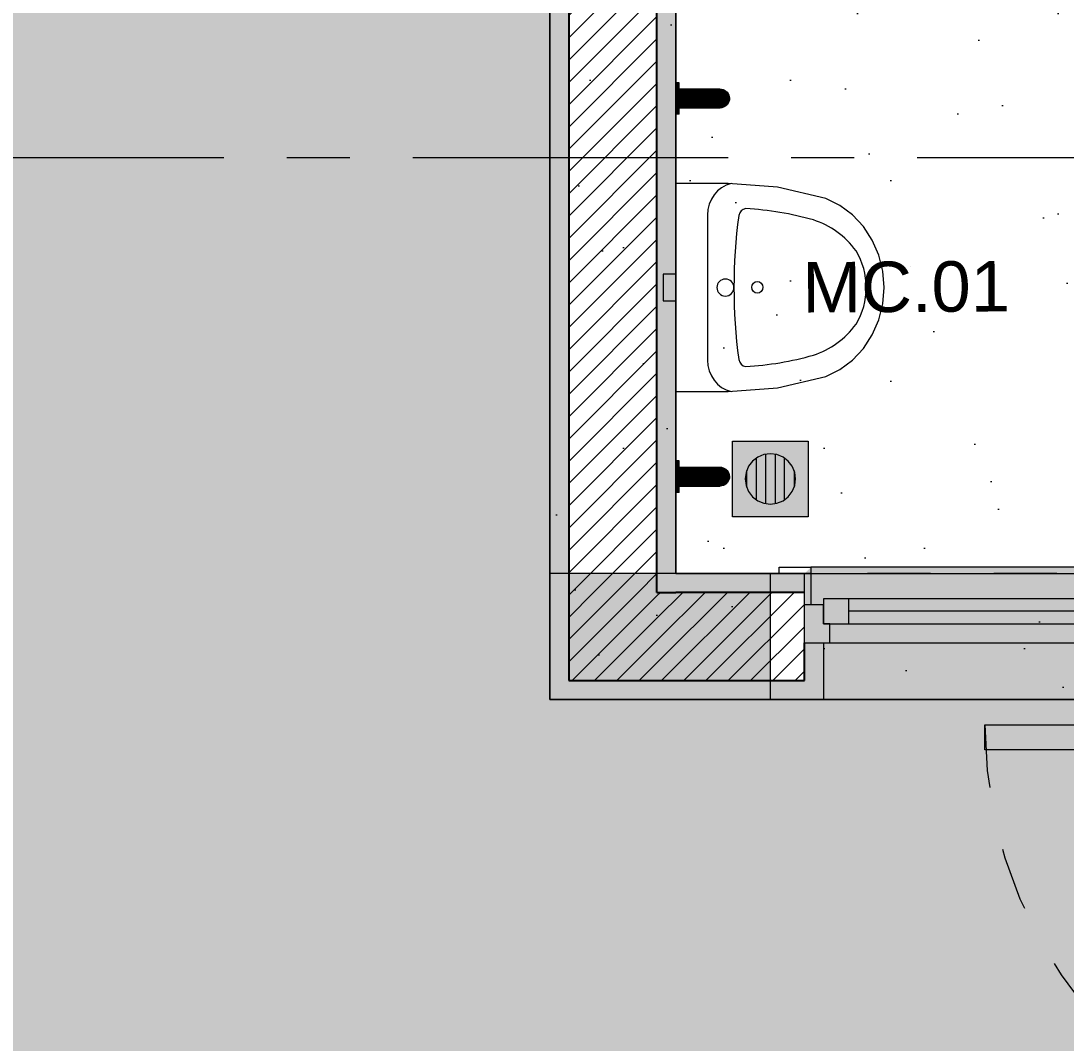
# Model space of a CAD drawing. Header units: metres. Extents: x -77 to 21.6, y -70.6 to -27.7.
# Drawn here: x -67.353 to -65.695, y -37.249 to -35.627 of the extents above; entities that cross this region are included whole.
import ezdxf

# ---------------------------------------------------------------- set-up
doc = ezdxf.new("R2010")
doc.units = ezdxf.units.M
doc.header["$MEASUREMENT"] = 0
doc.linetypes.add('Dashed', pattern=[0.07, 0.045, -0.025])
doc.linetypes.add('Dot & Dashed', pattern=[0.6, 0.5, -0.05, 0, -0.05])
for name, color, linetype, lineweight in [('0_Caneta_No__99', 7, 'Continuous', 20), ('Concreto moldado in loco_Pilares.IFC Model_Caneta_No__241', 7, 'Continuous', 13), ('Concreto moldado in loco_Pilares.IFC Model_Caneta_No__4', 7, 'Continuous', 20), ('Janelas Archicad_Caneta_No__10', 7, 'Continuous', 5), ('Janelas Archicad_Caneta_No__241', 7, 'Continuous', 13), ('LAJES.EST_Caneta_No__241', 7, 'Continuous', 13), ('LAJES.EST_Caneta_No__96', 252, 'Continuous', 0), ('LOUCAS-METAIS.ARQ_Caneta_No__96', 252, 'Continuous', 0), ('NOTAS BANCADAS_Caneta_No__99', 7, 'Continuous', 20), ('PAREDE CONSTRUIR_Caneta_No__241', 7, 'Continuous', 13), ('PAREDE CONSTRUIR_Caneta_No__3', 7, 'Continuous', 25), ('Portas Archicad_Caneta_No__11', 7, 'Continuous', 5), ('Portas Archicad_Caneta_No__241', 7, 'Continuous', 13), ('RALO_Caneta_No__96', 252, 'Continuous', 0)]:
    doc.layers.add(name, color=color, linetype=linetype, lineweight=lineweight)
for name, color, linetype in [('Concreto moldado in loco_Pilares.IFC Model', 7, 'Continuous'), ('Janelas Archicad', 7, 'Continuous'), ('NOTAS BANCADAS', 7, 'Continuous'), ('PAREDE CONSTRUIR', 7, 'Continuous'), ('Portas Archicad', 7, 'Continuous')]:
    doc.layers.add(name, color=color, linetype=linetype)
for name, color, linetype, lineweight, true_color in [('Janelas Archicad_Caneta_No__9', 7, 'Continuous', 5, 0x020202), ('LAJES.EST_Caneta_No__18', 7, 'Continuous', 0, 0xdfdfdf), ('LOUCAS-METAIS.ARQ_Caneta_No__13', 7, 'Continuous', 0, 0xaaaaaa), ('LOUCAS-METAIS.ARQ_Caneta_No__18', 7, 'Continuous', 0, 0xdfdfdf), ('Portas Archicad_Caneta_No__9', 7, 'Continuous', 5, 0x020202), ('Portas Archicad_Caneta_No__97', 7, 'Continuous', 5, 0x6b6b6b), ('RALO_Caneta_No__19', 7, 'Continuous', 0, 0xe9e9e9), ('ZONA_Caneta_No__56', 7, 'Continuous', 0, 0xffe495)]:
    doc.layers.add(name, color=color, linetype=linetype, lineweight=lineweight, true_color=true_color)
doc.styles.add('GENERATED_STYLE_1', font='arial.ttf')
pattern_1 = [(45, (0, 0), (-0.0176776695, 0.0176776695), [])]

# ---------------------------------------------------------------- blocks, each defined once
blk = doc.blocks.new('Double Door 26_3')
at = {"layer": 'Portas Archicad', "linetype": 'Continuous', "lineweight": 0, "true_color": 0xffffff}
for points in [[(-0.71, 0.71), (-0.71, 0.56), (-0.67, 0.56), (-0.67, 0.71)], [(0.71, 0.71), (0.67, 0.71), (0.67, 0.56), (0.71, 0.56)], [(-0.67, 0), (-0.67, 0.15), (-0.71, 0.15), (-0.71, 0)], [(0.67, 0), (0.71, 0), (0.71, 0.15), (0.67, 0.15)], [(-0.712, 0.019), (-0.762, 0.019), (-0.762, 0), (-0.712, 0)], [(0.712, 0), (0.762, 0), (0.762, 0.019), (0.712, 0.019)], [(-0.7, -0.2), (-0.7, -0.04), (-0.71, -0.04), (-0.71, 0), (-0.75, 0), (-0.75, -0.2)], [(0.75, -0.2), (0.75, 0), (0.71, 0), (0.71, -0.04), (0.7, -0.04), (0.7, -0.2)], [(-0.712, -0.2), (-0.762, -0.2), (-0.762, -0.219), (-0.712, -0.219)], [(0.712, -0.219), (0.762, -0.219), (0.762, -0.2), (0.712, -0.2)]]:
    blk.add_hatch(color=7, dxfattribs=at).paths.add_polyline_path(points)
at = {"layer": 'Portas Archicad_Caneta_No__11', "color": 7, "linetype": 'Continuous', "lineweight": 5}
for p, q in [((-0.71, 0.71), (-0.71, 0.56)), ((-0.67, 0.71), (-0.71, 0.71)), ((-0.67, 0.56), (-0.67, 0.71)), ((0.67, 0.56), (0.67, 0.71)), ((0.67, 0.71), (0.71, 0.71)), ((0.71, 0.71), (0.71, 0.56)), ((-0.71, 0.56), (-0.67, 0.56)), ((-0.69, 0.56), (-0.69, 0.15)), ((0.71, 0.56), (0.67, 0.56)), ((0.69, 0.56), (0.69, 0.15)), ((-0.67, 0.15), (-0.71, 0.15)), ((-0.71, 0.15), (-0.71, 0)), ((-0.67, 0), (-0.67, 0.15)), ((0.67, 0), (0.67, 0.15)), ((0.67, 0.15), (0.71, 0.15)), ((0.71, 0.15), (0.71, 0)), ((-0.71, 0), (-0.67, 0)), ((0.71, 0), (0.67, 0))]:
    blk.add_line(p, q, dxfattribs=at)
at = {"layer": 'Portas Archicad_Caneta_No__11', "color": 7, "linetype": 'Continuous', "lineweight": 5, "flags": 128}
for points in [[(-0.71, 0.56), (-0.71, 0.15), (-0.69, 0.15), (-0.69, 0.56)], [(-0.69, 0.56), (-0.69, 0.15), (-0.67, 0.15), (-0.67, 0.56)], [(0.69, 0.56), (0.69, 0.15), (0.67, 0.15), (0.67, 0.56)], [(0.71, 0.56), (0.71, 0.15), (0.69, 0.15), (0.69, 0.56)]]:
    blk.add_lwpolyline(points, close=True, dxfattribs=at)
at = {"layer": 'Portas Archicad_Caneta_No__241', "color": 7, "linetype": 'Continuous', "lineweight": 13}
for p, q in [((-0.762, 0), (-0.75, 0)), ((-0.762, 0), (-0.75, 0)), ((-0.75, -0.03), (-0.75, 0)), ((-0.75, -0.03), (-0.75, 0)), ((-0.75, -0.03), (-0.75, 0)), ((-0.75, -0.03), (-0.75, 0)), ((0.75, 0), (0.762, 0)), ((0.75, 0), (0.762, 0)), ((0.75, -0.03), (0.75, 0)), ((0.75, -0.03), (0.75, 0)), ((0.75, -0.03), (0.75, 0)), ((0.75, -0.03), (0.75, 0)), ((-0.75, -0.17), (-0.75, -0.03)), ((-0.75, -0.17), (-0.75, -0.03)), ((-0.75, -0.17), (-0.75, -0.03)), ((-0.75, -0.17), (-0.75, -0.03)), ((0.75, -0.17), (0.75, -0.03)), ((0.75, -0.17), (0.75, -0.03)), ((0.75, -0.17), (0.75, -0.03)), ((0.75, -0.17), (0.75, -0.03)), ((-0.75, -0.2), (-0.75, -0.17)), ((-0.75, -0.2), (-0.75, -0.17)), ((0.75, -0.2), (0.75, -0.17)), ((0.75, -0.2), (0.75, -0.17)), ((-0.762, -0.2), (-0.75, -0.2)), ((-0.762, -0.2), (-0.75, -0.2)), ((0.75, -0.2), (0.762, -0.2)), ((0.75, -0.2), (0.762, -0.2))]:
    blk.add_line(p, q, dxfattribs=at)
at = {"layer": 'Portas Archicad_Caneta_No__9', "color": 18, "linetype": 'Continuous', "lineweight": 5, "true_color": 0x020202}
for p, q in [((-0.712, 0.019), (-0.762, 0.019)), ((-0.762, 0.019), (-0.762, 0)), ((-0.712, 0), (-0.712, 0.019)), ((0.762, 0.019), (0.712, 0.019)), ((0.712, 0.019), (0.712, 0)), ((0.762, 0), (0.762, 0.019)), ((-0.762, 0), (-0.712, 0)), ((-0.71, 0), (-0.75, 0)), ((-0.75, 0), (-0.75, -0.2)), ((-0.71, -0.04), (-0.71, 0)), ((0.75, 0), (0.71, 0)), ((0.71, 0), (0.71, -0.04)), ((0.712, 0), (0.762, 0)), ((0.75, -0.2), (0.75, 0)), ((-0.7, -0.04), (-0.71, -0.04)), ((-0.7, -0.2), (-0.7, -0.04)), ((0.71, -0.04), (0.7, -0.04)), ((0.7, -0.04), (0.7, -0.2)), ((-0.712, -0.2), (-0.762, -0.2)), ((-0.762, -0.2), (-0.762, -0.219)), ((-0.75, -0.2), (-0.7, -0.2)), ((-0.712, -0.219), (-0.712, -0.2)), ((0.7, -0.2), (0.75, -0.2)), ((0.762, -0.2), (0.712, -0.2)), ((0.712, -0.2), (0.712, -0.219)), ((0.762, -0.219), (0.762, -0.2)), ((-0.762, -0.219), (-0.712, -0.219)), ((0.712, -0.219), (0.762, -0.219))]:
    blk.add_line(p, q, dxfattribs=at)
at = {"layer": 'Portas Archicad_Caneta_No__97', "color": 251, "linetype": 'Dashed', "lineweight": 5, "true_color": 0x6b6b6b}
for centre, start, end in [((-0.71, 0), 0, 90), ((0.71, 0), 90, 180)]:
    blk.add_arc(centre, 0.71, start, end, dxfattribs=at)
blk = doc.blocks.new('Horizontal Multi-Sash Window 26_4')
at = {"layer": 'Janelas Archicad', "linetype": 'Continuous', "lineweight": 0, "true_color": 0xffffff}
for points in [[(-0.4, 0), (0.4, 0), (0.4, 0.05), (0.39, 0.06), (-0.39, 0.06), (-0.4, 0.05)], [(-0.4, 0), (-0.4, -0.06), (-0.36, -0.06), (-0.36, -0.03), (-0.37, -0.03), (-0.37, 0)], [(-0.37, 0.01), (-0.37, -0.03), (-0.33, -0.03), (-0.33, 0.01)], [(0.33, 0.01), (-0.33, 0.01), (-0.33, -0.03), (-0.36, -0.03), (-0.36, -0.06), (0.36, -0.06), (0.36, -0.03), (0.33, -0.03)], [(0.33, -0.03), (0.33, 0.01), (-0.33, 0.01), (-0.33, -0.03)], [(0.37, -0.03), (0.37, 0.01), (0.33, 0.01), (0.33, -0.03)], [(0.4, -0.06), (0.4, 0), (0.37, 0), (0.37, -0.03), (0.36, -0.03), (0.36, -0.06)]]:
    blk.add_hatch(color=7, dxfattribs=at).paths.add_polyline_path(points)
at = {"layer": 'Janelas Archicad_Caneta_No__10', "color": 7, "linetype": 'Continuous', "lineweight": 5}
for p, q in [((-0.39, 0.06), (-0.44, 0.06)), ((-0.44, 0.06), (-0.44, 0.05)), ((-0.44, 0.05), (-0.39, 0.05)), ((-0.39, 0.05), (-0.4, 0.05)), ((-0.4, 0.05), (-0.4, 0)), ((-0.39, 0.05), (-0.39, 0.06)), ((-0.39, 0), (-0.39, 0.05)), ((0.44, 0.06), (0.39, 0.06)), ((0.39, 0.06), (0.39, 0.05)), ((0.4, 0.05), (0.39, 0.05)), ((0.39, 0.05), (0.39, 0)), ((0.39, 0.05), (0.44, 0.05)), ((0.4, 0), (0.4, 0.05)), ((0.44, 0.05), (0.44, 0.06)), ((-0.4, 0), (-0.39, 0)), ((0.39, 0), (0.4, 0))]:
    blk.add_line(p, q, dxfattribs=at)
at = {"layer": 'Janelas Archicad_Caneta_No__241', "color": 7, "linetype": 'Continuous', "lineweight": 13}
for p, q in [((-0.44, 0.05), (-0.4, 0.05)), ((-0.4, 0.02), (-0.4, 0.05)), ((0.4, 0.02), (0.4, 0.05)), ((0.4, 0.05), (0.44, 0.05)), ((-0.4, 0), (-0.4, 0.02)), ((0.4, 0), (0.4, 0.02)), ((-0.4, -0.06), (-0.4, 0)), ((0.4, -0.06), (0.4, 0)), ((-0.37, -0.06), (-0.37, -0.15)), ((0.37, -0.06), (0.37, -0.15)), ((-0.4, -0.15), (-0.37, -0.15)), ((0.4, -0.15), (0.37, -0.15))]:
    blk.add_line(p, q, dxfattribs=at)
at = {"layer": 'Janelas Archicad_Caneta_No__9', "color": 18, "linetype": 'Dashed', "lineweight": 5, "true_color": 0x020202}
blk.add_line((-0.4, 0.05), (0.4, 0.05), dxfattribs=at)
at = {"layer": 'Janelas Archicad_Caneta_No__9', "color": 18, "linetype": 'Continuous', "lineweight": 5, "true_color": 0x020202}
for p, q in [((-0.39, 0.06), (0.39, 0.06)), ((-0.4, 0), (-0.37, 0)), ((-0.37, 0.01), (-0.33, 0.01)), ((-0.37, -0.03), (-0.37, 0.01)), ((-0.37, 0), (-0.37, -0.03)), ((-0.33, 0.01), (0.33, 0.01)), ((-0.33, 0.01), (-0.33, -0.03)), ((-0.33, 0.01), (0.33, 0.01)), ((0.33, -0.03), (0.33, 0.01)), ((0.33, 0.01), (0.37, 0.01)), ((0.37, 0.01), (0.37, -0.03)), ((0.37, -0.03), (0.37, 0)), ((0.37, 0), (0.4, 0)), ((-0.33, -0.01), (0.33, -0.01)), ((-0.37, -0.03), (-0.36, -0.03)), ((-0.33, -0.03), (-0.37, -0.03)), ((-0.36, -0.03), (-0.36, -0.06)), ((0.33, -0.03), (-0.33, -0.03)), ((0.37, -0.03), (0.33, -0.03)), ((0.36, -0.06), (0.36, -0.03)), ((0.36, -0.03), (0.37, -0.03)), ((-0.36, -0.06), (-0.4, -0.06)), ((0.36, -0.06), (-0.36, -0.06)), ((0.4, -0.06), (0.36, -0.06)), ((-0.37, -0.15), (0.37, -0.15))]:
    blk.add_line(p, q, dxfattribs=at)
blk = doc.blocks.new('Label_16_6', base_point=(-66.003, -35.9849))
at = {"layer": 'NOTAS BANCADAS_Caneta_No__99', "color": 7, "lineweight": 20, "insert": (-65.8363, -36.0083), "char_height": 0.08, "attachment_point": 2, "rotation": 0.323, "style": 'GENERATED_STYLE_1'}
blk.add_mtext('\\A1;{\\pqc;\\pt0,99;\\fArial|b0|i0|c0|p0;\\W1.000000;MC.01\\fArial|b0|i0|c0|p0;\\W1.000000;\\A1{\\H.66x;\\S^  ;}\\fArial|b0|i0|c0|p0;\\W1.000000;\\fArial|b0|i0|c0|p0;\\W1.000000;\\A1{\\H.66x;\\S^  ;}\\fArial|b0|i0|c0|p0;\\W1.000000;\\fArial|b0|i0|c0|p0;\\W1.000000;\\fArial|b0|i0|c0|p0;\\W1.000000;\\fArial|b0|i0|c0|p0;\\W1.000000;\\fArial|b0|i0|c0|p0;\\W1.000000;\\fArial|b0|i0|c0|p0;\\W1.000000;\\fArial|b0|i0|c0|p0;\\W1.000000;\\A1{\\H.66x;\\S^  ;}\\fArial|b0|i0|c0|p0;\\W1.000000;\\fArial|b0|i0|c0|p0;\\W1.000000;\\A1{\\H.66x;\\S^  ;}\\fArial|b0|i0|c0|p0;\\W1.000000;\\fArial|b0|i0|c0|p0;\\W1.000000;\\fArial|b0|i0|c0|p0;\\W1.000000;\\fArial|b0|i0|c0|p0;\\W1.000000;\\fArial|b0|i0|c0|p0;\\W1.000000;\\fArial|b0|i0|c0|p0;\\W1.000000;\\fArial|b0|i0|c0|p0;\\W1.000000;\\A1{\\H.66x;\\S^  ;}\\fArial|b0|i0|c0|p0;\\W1.000000;\\fArial|b0|i0|c0|p0;\\W1.000000;\\A1{\\H.66x;\\S^  ;}\\fArial|b0|i0|c0|p0;\\W1.000000;\\fArial|b0|i0|c0|p0;\\W1.000000;\\fArial|b0|i0|c0|p0;\\W1.000000;\\fArial|b0|i0|c0|p0;\\W1.000000;\\fArial|b0|i0|c0|p0;\\W1.000000;\\fArial|b0|i0|c0|p0;\\W1.000000;\\fArial|b0|i0|c0|p0;\\W1.000000;\\A1{\\H.66x;\\S^  ;}\\fArial|b0|i0|c0|p0;\\W1.000000;\\fArial|b0|i0|c0|p0;\\W1.000000;\\A1{\\H.66x;\\S^  ;}\\fArial|b0|i0|c0|p0;\\W1.000000;\\fArial|b0|i0|c0|p0;\\W1.000000;\\fArial|b0|i0|c0|p0;\\W1.000000;\\fArial|b0|i0|c0|p0;\\W1.000000;\\fArial|b0|i0|c0|p0;\\W1.000000;\\fArial|b0|i0|c0|p0;\\W1.000000;\\fArial|b0|i0|c0|p0;\\W1.000000;\\A1{\\H.66x;\\S^  ;}\\fArial|b0|i0|c0|p0;\\W1.000000;\\fArial|b0|i0|c0|p0;\\W1.000000;\\A1{\\H.66x;\\S^  ;}\\fArial|b0|i0|c0|p0;\\W1.000000;\\fArial|b0|i0|c0|p0;\\W1.000000;\\fArial|b0|i0|c0|p0;\\W1.000000;\\fArial|b0|i0|c0|p0;\\W1.000000;\\fArial|b0|i0|c0|p0;\\W1.000000;\\fArial|b0|i0|c0|p0;\\W1.000000;\\fArial|b0|i0|c0|p0;\\W1.000000;\\A1{\\H.66x;\\S^  ;}\\fArial|b0|i0|c0|p0;\\W1.000000;}', dxfattribs=at)
blk = doc.blocks.new('Rectangular Floor Drain 26')
at = {"layer": 'RALO_Caneta_No__19', "linetype": 'Continuous', "lineweight": 0, "true_color": 0xe9e9e9}
h = blk.add_hatch(color=254, dxfattribs=at)
h.paths.add_polyline_path([(-0.06, 0.06), (-0.06, -0.06), (0.06, -0.06), (0.06, 0.06)])
h.paths.add_polyline_path([(0.04, 0), (0.0386, -0.0104), (0.0346, -0.02), (0.0283, -0.0283), (0.02, -0.0346), (0.0104, -0.0386), (0, -0.04), (-0.0104, -0.0386), (-0.02, -0.0346), (-0.0283, -0.0283), (-0.0346, -0.02), (-0.0386, -0.0104), (-0.04, 0), (-0.0386, 0.0104), (-0.0346, 0.02), (-0.0283, 0.0283), (-0.02, 0.0346), (-0.0104, 0.0386), (0, 0.04), (0.0104, 0.0386), (0.02, 0.0346), (0.0283, 0.0283), (0.0346, 0.02), (0.0386, 0.0104)], flags=0)
for points in [[(-0.0283, 0.0283), (-0.0327, 0.0225), (0.0327, 0.0225), (0.0283, 0.0283), (0.02, 0.0346), (0.0131, 0.0375), (-0.0131, 0.0375), (-0.02, 0.0346)], [(-0.0131, 0.0375), (0.0131, 0.0375), (0.0104, 0.0386), (0, 0.04), (-0.0104, 0.0386)], [(-0.0386, 0.0104), (-0.039, 0.0075), (0.039, 0.0075), (0.0386, 0.0104), (0.0346, 0.02), (0.0327, 0.0225), (-0.0327, 0.0225), (-0.0346, 0.02)], [(-0.039, 0.0075), (-0.04, 0), (-0.039, -0.0075), (0.039, -0.0075), (0.04, 0), (0.039, 0.0075)], [(-0.039, -0.0075), (-0.0386, -0.0104), (-0.0346, -0.02), (-0.0327, -0.0225), (0.0327, -0.0225), (0.0346, -0.02), (0.0386, -0.0104), (0.039, -0.0075)], [(-0.0327, -0.0225), (-0.0283, -0.0283), (-0.02, -0.0346), (-0.0131, -0.0375), (0.0131, -0.0375), (0.02, -0.0346), (0.0283, -0.0283), (0.0327, -0.0225)], [(0.0131, -0.0375), (-0.0131, -0.0375), (-0.0104, -0.0386), (0, -0.04), (0.0104, -0.0386)]]:
    blk.add_hatch(color=254, dxfattribs=at).paths.add_polyline_path(points)
at = {"layer": 'RALO_Caneta_No__96', "color": 252, "linetype": 'Continuous', "lineweight": 0}
for p, q in [((-0.06, 0.06), (-0.06, -0.06)), ((0.06, 0.06), (-0.06, 0.06)), ((0.06, -0.06), (0.06, 0.06)), ((-0.0283, 0.0283), (-0.02, 0.0346)), ((-0.02, 0.0346), (-0.0104, 0.0386)), ((0.0131, 0.0375), (-0.0131, 0.0375)), ((-0.0104, 0.0386), (0, 0.04)), ((0, 0.04), (0.0104, 0.0386)), ((0.0104, 0.0386), (0.02, 0.0346)), ((0.02, 0.0346), (0.0283, 0.0283)), ((-0.0386, 0.0104), (-0.0346, 0.02)), ((-0.0346, 0.02), (-0.0283, 0.0283)), ((-0.0327, 0.0225), (0.0327, 0.0225)), ((0.0283, 0.0283), (0.0346, 0.02)), ((0.0346, 0.02), (0.0386, 0.0104)), ((-0.04, 0), (-0.0386, 0.0104)), ((-0.0386, -0.0104), (-0.04, 0)), ((0.039, 0.0075), (-0.039, 0.0075)), ((0.0386, 0.0104), (0.04, 0)), ((0.04, 0), (0.0386, -0.0104)), ((-0.039, -0.0075), (0.039, -0.0075)), ((-0.0346, -0.02), (-0.0386, -0.0104)), ((0.0386, -0.0104), (0.0346, -0.02)), ((-0.0283, -0.0283), (-0.0346, -0.02)), ((0.0327, -0.0225), (-0.0327, -0.0225)), ((-0.02, -0.0346), (-0.0283, -0.0283)), ((0.0283, -0.0283), (0.02, -0.0346)), ((0.0346, -0.02), (0.0283, -0.0283)), ((-0.0104, -0.0386), (-0.02, -0.0346)), ((-0.0131, -0.0375), (0.0131, -0.0375)), ((0, -0.04), (-0.0104, -0.0386)), ((0.0104, -0.0386), (0, -0.04)), ((0.02, -0.0346), (0.0104, -0.0386)), ((-0.06, -0.06), (0.06, -0.06))]:
    blk.add_line(p, q, dxfattribs=at)
blk = doc.blocks.new('Urinal 26')
at = {"layer": 'LOUCAS-METAIS.ARQ_Caneta_No__13', "color": 253, "linetype": 'Continuous', "lineweight": 0, "true_color": 0xaaaaaa}
blk.add_line((0.115, -0.0502), (-0.115, -0.0502), dxfattribs=at)
at = {"layer": 'LOUCAS-METAIS.ARQ_Caneta_No__13', "color": 253, "linetype": 'Continuous', "lineweight": 0, "true_color": 0xaaaaaa, "flags": 128}
for points in [[(-0.021, 0), (0.021, 0), (0.021, 0.02), (-0.021, 0.02)], [(0.1412, -0.2379), (0.1591, -0.1613), (0.1651, -0.083), (0.1651, 0), (-0.1651, 0), (-0.1651, -0.083), (-0.1591, -0.1613), (-0.1412, -0.2379), (-0.1301, -0.2601), (-0.1151, -0.2801), (-0.0966, -0.2974), (-0.0752, -0.3114), (-0.0514, -0.3217), (-0.0261, -0.3281), (0, -0.3302), (0.0261, -0.3281), (0.0514, -0.3217), (0.0752, -0.3114), (0.0966, -0.2974), (0.1151, -0.2801), (0.1301, -0.2601)]]:
    blk.add_lwpolyline(points, close=True, dxfattribs=at)
blk.add_lwpolyline([(0.0135, -0.0785, 1), (-0.0135, -0.0785, 1)], format="xyb", close=True, dxfattribs=at)
at = {"layer": 'LOUCAS-METAIS.ARQ_Caneta_No__13', "color": 253, "linetype": 'Continuous', "lineweight": 0, "true_color": 0xaaaaaa}
for centre, major_axis, start_param, end_param in [((-0.115, -0.098), (0.0513, 0), 1.570796, 2.919805), ((0.115, -0.098), (0.0513, 0), 0.221788, 1.570796), ((0, -0.8435), (0.8065, 0), 1.428537, 1.713056), ((-0.1119, -0.112), (0.0133, 0), 1.753661, 3.055796), ((0.4402, -0.0836), (0.5662, 0), 3.193476, 3.39964), ((-0.4402, -0.0836), (0.5662, 0), 6.025138, 6.231302), ((0.1119, -0.112), (0.0133, 0), 0.085797, 1.387931), ((0.0296, -0.1813), (0.1424, 0), 3.42286, 4.04878), ((-0.0296, -0.1813), (0.1424, 0), 5.375998, 6.001918), ((0, -0.2026), (0.1066, 0), 4.135515, 5.289263)]:
    blk.add_ellipse(centre, major_axis=major_axis, ratio=0.93164, start_param=start_param, end_param=end_param, dxfattribs=at)
blk.add_ellipse((0.0004, -0.1292), major_axis=(0.00927, 0), ratio=0.93164, dxfattribs=at)
blk = doc.blocks.new('Grab Bar 26_3')
at = {"layer": 'LOUCAS-METAIS.ARQ_Caneta_No__18', "linetype": 'Continuous', "lineweight": 0, "true_color": 0xdfdfdf}
for points in [[(-0.017, 0), (-0.017, -0.005), (-0.0108, -0.005), (-0.0108, 0)], [(-0.0108, -0.005), (-0.0037, -0.005), (-0.0037, 0), (-0.0108, 0)], [(-0.0037, 0), (-0.0037, -0.005), (0.0037, -0.005), (0.0037, 0)], [(0.0037, -0.005), (0.0108, -0.005), (0.0108, 0), (0.0037, 0)], [(0.0108, 0), (0.0108, -0.005), (0.017, -0.005), (0.017, 0)], [(0.017, -0.005), (0.0217, -0.005), (0.0217, 0), (0.017, 0)], [(0.0217, -0.005), (0.0244, -0.005), (0.0244, 0), (0.0217, 0)], [(0.0244, 0), (0.0244, -0.005), (0.0249, -0.005), (0.0249, 0)], [(-0.0249, 0), (-0.0249, -0.005), (-0.0244, -0.005), (-0.0244, 0)], [(-0.0244, -0.005), (-0.0217, -0.005), (-0.0217, 0), (-0.0244, 0)], [(-0.0217, -0.005), (-0.017, -0.005), (-0.017, 0), (-0.0217, 0)], [(-0.015, -0.01), (-0.0147, -0.0102), (-0.0147, -0.005), (-0.015, -0.005)], [(-0.015, -0.01), (-0.015, -0.0234), (-0.0147, -0.024), (-0.0147, -0.0102)], [(-0.0147, -0.005), (-0.0147, -0.0102), (-0.014, -0.0103), (-0.014, -0.005)], [(-0.0147, -0.0102), (-0.0147, -0.024), (-0.014, -0.0246), (-0.014, -0.0103)], [(-0.014, -0.0103), (-0.0129, -0.0104), (-0.0129, -0.005), (-0.014, -0.005)], [(-0.014, -0.0246), (-0.0129, -0.0251), (-0.0129, -0.0104), (-0.014, -0.0103)], [(-0.0129, -0.005), (-0.0129, -0.0104), (-0.0113, -0.0106), (-0.0113, -0.005)], [(-0.0113, -0.0106), (-0.0129, -0.0104), (-0.0129, -0.0251), (-0.0113, -0.0256)], [(-0.0113, -0.005), (-0.0113, -0.0106), (-0.0094, -0.0107), (-0.0094, -0.005)], [(-0.0094, -0.0107), (-0.0113, -0.0106), (-0.0113, -0.0256), (-0.0094, -0.026)], [(-0.0094, -0.0107), (-0.0073, -0.0107), (-0.0073, -0.005), (-0.0094, -0.005)], [(-0.0094, -0.0107), (-0.0094, -0.026), (-0.0073, -0.0263), (-0.0073, -0.0107)], [(-0.0073, -0.005), (-0.0073, -0.0107), (-0.0049, -0.0108), (-0.0049, -0.005)], [(-0.0049, -0.0108), (-0.0073, -0.0107), (-0.0073, -0.0263), (-0.0049, -0.0265)], [(-0.0049, -0.005), (-0.0049, -0.0108), (-0.0023, -0.0108), (-0.0023, -0.005)], [(-0.0023, -0.0108), (-0.0049, -0.0108), (-0.0049, -0.0265), (-0.0023, -0.0267)], [(-0.0023, -0.005), (-0.0023, -0.0108), (0.0003, -0.0108), (0.0003, -0.005)], [(0.0003, -0.0108), (-0.0023, -0.0108), (-0.0023, -0.0267), (0.0003, -0.0267)], [(0.0003, -0.005), (0.0003, -0.0108), (0.0029, -0.0108), (0.0029, -0.005)], [(0.0029, -0.0108), (0.0003, -0.0108), (0.0003, -0.0267), (0.0029, -0.0266)], [(0.0029, -0.0108), (0.0054, -0.0108), (0.0054, -0.005), (0.0029, -0.005)], [(0.0029, -0.0266), (0.0054, -0.0265), (0.0054, -0.0108), (0.0029, -0.0108)], [(0.0054, -0.005), (0.0054, -0.0108), (0.0077, -0.0107), (0.0077, -0.005)], [(0.0077, -0.0107), (0.0054, -0.0108), (0.0054, -0.0265), (0.0077, -0.0262)], [(0.0077, -0.005), (0.0077, -0.0107), (0.0098, -0.0106), (0.0098, -0.005)], [(0.0098, -0.0106), (0.0077, -0.0107), (0.0077, -0.0262), (0.0098, -0.0259)], [(0.0098, -0.005), (0.0098, -0.0106), (0.0117, -0.0105), (0.0117, -0.005)], [(0.0098, -0.0106), (0.0098, -0.0259), (0.0117, -0.0255), (0.0117, -0.0105)], [(0.0117, -0.005), (0.0117, -0.0105), (0.0131, -0.0104), (0.0131, -0.005)], [(0.0131, -0.0104), (0.0117, -0.0105), (0.0117, -0.0255), (0.0131, -0.025)], [(0.0131, -0.005), (0.0131, -0.0104), (0.0142, -0.0103), (0.0142, -0.005)], [(0.0142, -0.0103), (0.0131, -0.0104), (0.0131, -0.025), (0.0142, -0.0244)], [(0.0142, -0.005), (0.0142, -0.0103), (0.0148, -0.0101), (0.0148, -0.005)], [(0.0142, -0.0103), (0.0142, -0.0244), (0.0148, -0.0239), (0.0148, -0.0101)], [(0.015, -0.005), (0.0148, -0.005), (0.0148, -0.0101), (0.015, -0.01)], [(0.0148, -0.0101), (0.0148, -0.0239), (0.015, -0.0233), (0.015, -0.01)], [(-0.0147, -0.024), (-0.015, -0.0234), (-0.015, -0.0361), (-0.0147, -0.0373)], [(-0.0147, -0.024), (-0.0147, -0.0373), (-0.014, -0.0384), (-0.014, -0.0246)], [(-0.014, -0.0246), (-0.014, -0.0384), (-0.0129, -0.0394), (-0.0129, -0.0251)], [(-0.0129, -0.0251), (-0.0129, -0.0394), (-0.0113, -0.0403), (-0.0113, -0.0256)], [(-0.0094, -0.026), (-0.0113, -0.0256), (-0.0113, -0.0403), (-0.0094, -0.0411)], [(-0.0094, -0.0411), (-0.0073, -0.0418), (-0.0073, -0.0263), (-0.0094, -0.026)], [(-0.0049, -0.0265), (-0.0073, -0.0263), (-0.0073, -0.0418), (-0.0049, -0.0422)], [(-0.0023, -0.0267), (-0.0049, -0.0265), (-0.0049, -0.0422), (-0.0023, -0.0425)], [(0.0003, -0.0267), (-0.0023, -0.0267), (-0.0023, -0.0425), (0.0003, -0.0426)], [(0.0029, -0.0266), (0.0003, -0.0267), (0.0003, -0.0426), (0.0029, -0.0425)], [(0.0029, -0.0425), (0.0054, -0.0421), (0.0054, -0.0265), (0.0029, -0.0266)], [(0.0077, -0.0262), (0.0054, -0.0265), (0.0054, -0.0421), (0.0077, -0.0416)], [(0.0098, -0.0259), (0.0077, -0.0262), (0.0077, -0.0416), (0.0098, -0.041)], [(0.0098, -0.0259), (0.0098, -0.041), (0.0117, -0.0402), (0.0117, -0.0255)], [(0.0117, -0.0255), (0.0117, -0.0402), (0.0131, -0.0392), (0.0131, -0.025)], [(0.0131, -0.025), (0.0131, -0.0392), (0.0142, -0.0382), (0.0142, -0.0244)], [(0.0142, -0.0244), (0.0142, -0.0382), (0.0148, -0.0371), (0.0148, -0.0239)], [(0.015, -0.0233), (0.0148, -0.0239), (0.0148, -0.0371), (0.015, -0.0359)], [(-0.015, -0.0476), (-0.0147, -0.0492), (-0.0147, -0.0373), (-0.015, -0.0361)], [(-0.0147, -0.0492), (-0.015, -0.0476), (-0.015, -0.0571), (-0.0147, -0.0592)], [(-0.014, -0.0384), (-0.0147, -0.0373), (-0.0147, -0.0492), (-0.014, -0.0508)], [(-0.014, -0.0508), (-0.0147, -0.0492), (-0.0147, -0.0592), (-0.014, -0.0611)], [(-0.014, -0.0508), (-0.0129, -0.0523), (-0.0129, -0.0394), (-0.014, -0.0384)], [(-0.0129, -0.0394), (-0.0129, -0.0523), (-0.0113, -0.0536), (-0.0113, -0.0403)], [(-0.0113, -0.0403), (-0.0113, -0.0536), (-0.0094, -0.0547), (-0.0094, -0.0411)], [(-0.0094, -0.0411), (-0.0094, -0.0547), (-0.0073, -0.0556), (-0.0073, -0.0418)], [(-0.0073, -0.0418), (-0.0073, -0.0556), (-0.0049, -0.0563), (-0.0049, -0.0422)], [(-0.0049, -0.0563), (-0.0023, -0.0567), (-0.0023, -0.0425), (-0.0049, -0.0422)], [(-0.0023, -0.0425), (-0.0023, -0.0567), (0.0003, -0.0568), (0.0003, -0.0426)], [(0.0003, -0.0426), (0.0003, -0.0568), (0.0029, -0.0566), (0.0029, -0.0425)], [(0.0029, -0.0425), (0.0029, -0.0566), (0.0054, -0.0562), (0.0054, -0.0421)], [(0.0054, -0.0421), (0.0054, -0.0562), (0.0077, -0.0555), (0.0077, -0.0416)], [(0.0077, -0.0416), (0.0077, -0.0555), (0.0098, -0.0545), (0.0098, -0.041)], [(0.0098, -0.041), (0.0098, -0.0545), (0.0117, -0.0533), (0.0117, -0.0402)], [(0.0117, -0.0402), (0.0117, -0.0533), (0.0131, -0.052), (0.0131, -0.0392)], [(0.0142, -0.0382), (0.0131, -0.0392), (0.0131, -0.052), (0.0142, -0.0505)], [(0.0142, -0.0505), (0.0148, -0.0489), (0.0148, -0.0371), (0.0142, -0.0382)], [(0.0142, -0.0505), (0.0142, -0.0608), (0.0148, -0.0588), (0.0148, -0.0489)], [(0.0148, -0.0371), (0.0148, -0.0489), (0.015, -0.0472), (0.015, -0.0359)], [(0.015, -0.0472), (0.0148, -0.0489), (0.0148, -0.0588), (0.015, -0.0567)], [(-0.0147, -0.0592), (-0.015, -0.0571), (-0.015, -0.0643), (-0.0147, -0.0667)], [(-0.015, -0.0688), (-0.0147, -0.0713), (-0.0147, -0.0667), (-0.015, -0.0643)], [(-0.0147, -0.0592), (-0.0147, -0.0667), (-0.014, -0.0689), (-0.014, -0.0611)], [(-0.014, -0.0508), (-0.014, -0.0611), (-0.0129, -0.063), (-0.0129, -0.0523)], [(-0.014, -0.0611), (-0.014, -0.0689), (-0.0129, -0.0711), (-0.0129, -0.063)], [(-0.0129, -0.0523), (-0.0129, -0.063), (-0.0113, -0.0647), (-0.0113, -0.0536)], [(-0.0129, -0.0711), (-0.0113, -0.073), (-0.0113, -0.0647), (-0.0129, -0.063)], [(-0.0113, -0.0647), (-0.0094, -0.0661), (-0.0094, -0.0547), (-0.0113, -0.0536)], [(-0.0113, -0.0647), (-0.0113, -0.073), (-0.0094, -0.0746), (-0.0094, -0.0661)], [(-0.0094, -0.0547), (-0.0094, -0.0661), (-0.0073, -0.0672), (-0.0073, -0.0556)], [(-0.0094, -0.0661), (-0.0094, -0.0746), (-0.0073, -0.076), (-0.0073, -0.0672)], [(-0.0073, -0.0556), (-0.0073, -0.0672), (-0.0049, -0.0681), (-0.0049, -0.0563)], [(-0.0049, -0.0563), (-0.0049, -0.0681), (-0.0023, -0.0686), (-0.0023, -0.0567)], [(-0.0023, -0.0686), (0.0003, -0.0687), (0.0003, -0.0568), (-0.0023, -0.0567)], [(0.0003, -0.0687), (0.0029, -0.0685), (0.0029, -0.0566), (0.0003, -0.0568)], [(0.0029, -0.0566), (0.0029, -0.0685), (0.0054, -0.0679), (0.0054, -0.0562)], [(0.0054, -0.0562), (0.0054, -0.0679), (0.0077, -0.067), (0.0077, -0.0555)], [(0.0077, -0.0555), (0.0077, -0.067), (0.0098, -0.0658), (0.0098, -0.0545)], [(0.0077, -0.0757), (0.0098, -0.0743), (0.0098, -0.0658), (0.0077, -0.067)], [(0.0098, -0.0658), (0.0117, -0.0643), (0.0117, -0.0533), (0.0098, -0.0545)], [(0.0098, -0.0658), (0.0098, -0.0743), (0.0117, -0.0726), (0.0117, -0.0643)], [(0.0117, -0.0533), (0.0117, -0.0643), (0.0131, -0.0626), (0.0131, -0.052)], [(0.0117, -0.0726), (0.0131, -0.0707), (0.0131, -0.0626), (0.0117, -0.0643)], [(0.0131, -0.0626), (0.0142, -0.0608), (0.0142, -0.0505), (0.0131, -0.052)], [(0.0131, -0.0626), (0.0131, -0.0707), (0.0142, -0.0685), (0.0142, -0.0608)], [(0.0142, -0.0608), (0.0142, -0.0685), (0.0148, -0.0662), (0.0148, -0.0588)], [(0.0142, -0.0685), (0.0142, -0.0733), (0.0148, -0.0708), (0.0148, -0.0662)], [(0.015, -0.0567), (0.0148, -0.0588), (0.0148, -0.0662), (0.015, -0.0638)], [(0.0148, -0.0662), (0.0148, -0.0708), (0.015, -0.0682), (0.015, -0.0638)], [(-0.0147, -0.0713), (-0.015, -0.0688), (-0.015, -0.0703), (-0.0147, -0.0729)], [(-0.0147, -0.0667), (-0.0147, -0.0713), (-0.014, -0.0738), (-0.014, -0.0689)], [(-0.014, -0.0738), (-0.0147, -0.0713), (-0.0147, -0.0729), (-0.014, -0.0754)], [(-0.014, -0.0689), (-0.014, -0.0738), (-0.0129, -0.0761), (-0.0129, -0.0711)], [(-0.014, -0.0754), (-0.0129, -0.0777), (-0.0129, -0.0761), (-0.014, -0.0738)], [(-0.0129, -0.0711), (-0.0129, -0.0761), (-0.0113, -0.0782), (-0.0113, -0.073)], [(-0.0113, -0.0782), (-0.0129, -0.0761), (-0.0129, -0.0777), (-0.0113, -0.0798)], [(-0.0113, -0.073), (-0.0113, -0.0782), (-0.0094, -0.0799), (-0.0094, -0.0746)], [(-0.0094, -0.0799), (-0.0113, -0.0782), (-0.0113, -0.0798), (-0.0094, -0.0817)], [(-0.0094, -0.0746), (-0.0094, -0.0799), (-0.0073, -0.0814), (-0.0073, -0.076)], [(-0.0094, -0.0799), (-0.0094, -0.0817), (-0.0073, -0.0831), (-0.0073, -0.0814)], [(-0.0073, -0.076), (-0.0049, -0.0769), (-0.0049, -0.0681), (-0.0073, -0.0672)], [(-0.0073, -0.0814), (-0.0049, -0.0824), (-0.0049, -0.0769), (-0.0073, -0.076)], [(-0.0049, -0.0824), (-0.0073, -0.0814), (-0.0073, -0.0831), (-0.0049, -0.0842)], [(-0.0049, -0.0769), (-0.0023, -0.0775), (-0.0023, -0.0686), (-0.0049, -0.0681)], [(-0.0049, -0.0824), (-0.0023, -0.083), (-0.0023, -0.0775), (-0.0049, -0.0769)], [(-0.0023, -0.083), (-0.0049, -0.0824), (-0.0049, -0.0842), (-0.0023, -0.0848)], [(-0.0023, -0.0775), (0.0003, -0.0777), (0.0003, -0.0687), (-0.0023, -0.0686)], [(-0.0023, -0.083), (0.0003, -0.0832), (0.0003, -0.0777), (-0.0023, -0.0775)], [(0.0003, -0.0687), (0.0003, -0.0777), (0.0029, -0.0774), (0.0029, -0.0685)], [(0.0003, -0.0777), (0.0003, -0.0832), (0.0029, -0.0829), (0.0029, -0.0774)], [(0.0029, -0.0685), (0.0029, -0.0774), (0.0054, -0.0768), (0.0054, -0.0679)], [(0.0029, -0.0774), (0.0029, -0.0829), (0.0054, -0.0822), (0.0054, -0.0768)], [(0.0029, -0.0829), (0.0029, -0.0847), (0.0054, -0.084), (0.0054, -0.0822)], [(0.0054, -0.0679), (0.0054, -0.0768), (0.0077, -0.0757), (0.0077, -0.067)], [(0.0054, -0.0822), (0.0077, -0.0811), (0.0077, -0.0757), (0.0054, -0.0768)], [(0.0077, -0.0811), (0.0054, -0.0822), (0.0054, -0.084), (0.0077, -0.0829)], [(0.0077, -0.0811), (0.0098, -0.0796), (0.0098, -0.0743), (0.0077, -0.0757)], [(0.0098, -0.0796), (0.0077, -0.0811), (0.0077, -0.0829), (0.0098, -0.0813)], [(0.0098, -0.0743), (0.0098, -0.0796), (0.0117, -0.0778), (0.0117, -0.0726)], [(0.0098, -0.0813), (0.0117, -0.0794), (0.0117, -0.0778), (0.0098, -0.0796)], [(0.0117, -0.0778), (0.0131, -0.0756), (0.0131, -0.0707), (0.0117, -0.0726)], [(0.0131, -0.0756), (0.0117, -0.0778), (0.0117, -0.0794), (0.0131, -0.0773)], [(0.0131, -0.0707), (0.0131, -0.0756), (0.0142, -0.0733), (0.0142, -0.0685)], [(0.0142, -0.0733), (0.0131, -0.0756), (0.0131, -0.0773), (0.0142, -0.0749)], [(0.0142, -0.0749), (0.0148, -0.0723), (0.0148, -0.0708), (0.0142, -0.0733)], [(0.015, -0.0682), (0.0148, -0.0708), (0.0148, -0.0723), (0.015, -0.0697)], [(0.0003, -0.0832), (-0.0023, -0.083), (-0.0023, -0.0848), (0.0003, -0.085)], [(0.0029, -0.0829), (0.0003, -0.0832), (0.0003, -0.085), (0.0029, -0.0847)]]:
    blk.add_hatch(color=254, dxfattribs=at).paths.add_polyline_path(points)
at = {"layer": 'LOUCAS-METAIS.ARQ_Caneta_No__96', "color": 252, "linetype": 'Continuous', "lineweight": 0}
for p, q in [((-0.0037, 0), (0.0037, 0)), ((0.0037, 0), (0.0108, 0)), ((0.0108, 0), (0.017, 0)), ((0.017, 0), (0.0217, 0)), ((0.0217, 0), (0.0244, 0)), ((0.0244, 0), (0.0249, 0)), ((0.0249, -0.005), (0.0249, 0)), ((-0.0249, 0), (-0.0244, 0)), ((-0.0249, -0.005), (-0.0249, 0)), ((-0.0249, -0.005), (-0.0244, -0.005)), ((-0.0244, 0), (-0.0217, 0)), ((-0.0244, -0.005), (-0.0217, -0.005)), ((-0.0217, 0), (-0.017, 0)), ((-0.0217, -0.005), (-0.017, -0.005)), ((-0.017, 0), (-0.0108, 0)), ((-0.017, -0.005), (-0.0108, -0.005)), ((-0.015, -0.005), (-0.015, -0.01)), ((-0.015, -0.01), (-0.015, -0.0234)), ((-0.0108, 0), (-0.0037, 0)), ((-0.0108, -0.005), (-0.0037, -0.005)), ((-0.0037, -0.005), (0.0037, -0.005)), ((0.0037, -0.005), (0.0108, -0.005)), ((0.0108, -0.005), (0.017, -0.005)), ((0.015, -0.005), (0.015, -0.01)), ((0.015, -0.01), (0.015, -0.0233)), ((0.017, -0.005), (0.0217, -0.005)), ((0.0217, -0.005), (0.0244, -0.005)), ((0.0244, -0.005), (0.0249, -0.005)), ((-0.015, -0.0234), (-0.015, -0.0361)), ((0.015, -0.0233), (0.015, -0.0359)), ((-0.015, -0.0361), (-0.015, -0.0476)), ((-0.015, -0.0476), (-0.015, -0.0571)), ((0.015, -0.0359), (0.015, -0.0472)), ((0.015, -0.0472), (0.015, -0.0567)), ((-0.015, -0.0571), (-0.015, -0.0643)), ((-0.015, -0.0643), (-0.015, -0.0688)), ((0.015, -0.0567), (0.015, -0.0638)), ((0.015, -0.0638), (0.015, -0.0682)), ((-0.015, -0.0688), (-0.015, -0.0703)), ((-0.0147, -0.0729), (-0.015, -0.0703)), ((-0.014, -0.0754), (-0.0147, -0.0729)), ((-0.0129, -0.0777), (-0.014, -0.0754)), ((-0.0113, -0.0798), (-0.0129, -0.0777)), ((-0.0094, -0.0817), (-0.0113, -0.0798)), ((-0.0073, -0.0831), (-0.0094, -0.0817)), ((0.0077, -0.0829), (0.0054, -0.084)), ((0.0098, -0.0813), (0.0077, -0.0829)), ((0.0117, -0.0794), (0.0098, -0.0813)), ((0.0131, -0.0773), (0.0117, -0.0794)), ((0.0142, -0.0749), (0.0131, -0.0773)), ((0.0148, -0.0723), (0.0142, -0.0749)), ((0.015, -0.0697), (0.0148, -0.0723)), ((0.015, -0.0682), (0.015, -0.0697)), ((-0.0049, -0.0842), (-0.0073, -0.0831)), ((-0.0023, -0.0848), (-0.0049, -0.0842)), ((0.0003, -0.085), (-0.0023, -0.0848)), ((0.0029, -0.0847), (0.0003, -0.085)), ((0.0054, -0.084), (0.0029, -0.0847))]:
    blk.add_line(p, q, dxfattribs=at)

msp = doc.modelspace()

# ---------------------------------------------------------------- hatches: boundary and pattern name
at = {"layer": 'Concreto moldado in loco_Pilares.IFC Model', "linetype": 'Continuous', "lineweight": 0, "true_color": 0x000000}
msp.add_hatch(color=18, dxfattribs=at).paths.add_polyline_path([(-66.164, -36.7038), (-66.164, -36.5038), (-66.514, -36.5038), (-66.514, -36.7038)])
at = {"layer": 'LAJES.EST_Caneta_No__18', "linetype": 'Continuous', "lineweight": 0, "true_color": 0xdfdfdf}
h = msp.add_hatch(dxfattribs=at)
h.set_pattern_fill('Piso_Externo__0006', color=254, style=0, pattern_type=2)
h.set_pattern_definition([(45, (0, 0.6), (-0.1909188, 0.1909188), [0, -0.18, 0, -0.27]), (110, (0.6, 0.6), (0.253717, 0.09234544), [0, -0.132, 0, -0.228])])
h.paths.add_polyline_path([(-76.514, -65.1016), (-73.814, -65.1016, -0.414214), (-75.814, -67.1016), (-66.814, -67.1016, -0.414214), (-68.814, -65.1016), (-68.814, -62.301), (-68.814, -45.4002, -0.414214), (-66.514, -43.1002), (-65.914, -43.1002), (-65.914, -42.3002), (-66.514, -42.3002), (-66.514, -38.2041), (-65.114, -38.2041), (-65.114, -36.7038), (-66.514, -36.7038), (-66.514, -32.5997), (-65.114, -32.5997), (-56.714, -32.5997), (-53.814, -32.5997), (-44.014, -32.5997), (-44.014, -42.3002), (-53.814, -42.3002), (-53.814, -47.1002), (-44.014, -47.1002), (-44.014, -50.8516), (-45.6136, -50.8516), (-45.6136, -52.3506), (-44.014, -52.3506), (-44.014, -60.3006), (-48.9163, -60.3006), (-48.9163, -61.1006), (-44.3609, -61.1006), (-44.3609, -67.1016), (-44.014, -67.1016), (-41.514, -67.1016), (-41.514, -28.1016), (-41.714, -28.1016), (-41.714, -60.3006), (-43.014, -60.3006), (-43.014, -30.0016), (-66.514, -30.0016), (-66.514, -28.1016), (-76.514, -28.1016)])
h.paths.add_polyline_path([(-73.814, -45.1016), (-76.314, -45.1016), (-76.314, -43.0892), (-75.7984, -43.0908, -0.414214), (-73.8139, -45.0876)], flags=0)
h.paths.add_polyline_path([(-73.814, -45.5846, -0.009328), (-73.814, -45.6604)], flags=0)
h.paths.add_polyline_path([(-52.814, -46.3002), (-52.814, -43.1002), (-44.014, -43.1002), (-44.014, -46.3002)], flags=0)
h.paths.add_polyline_path([(-67.714, -34.1), (-76.314, -34.1), (-76.314, -32.5997), (-67.714, -32.5997)], flags=0)
at = {"layer": 'LAJES.EST_Caneta_No__96', "linetype": 'Continuous', "lineweight": 0}
h = msp.add_hatch(dxfattribs=at)
h.set_pattern_fill('Haie_OD_0006', color=252, style=0, pattern_type=2)
h.set_pattern_definition([(45, (0, 0.5), (-0.159099, 0.159099), [0, -0.15, 0, -0.225]), (110, (0.5, 0.5), (0.21143084, 0.0769545), [0, -0.11, 0, -0.19])])
h.paths.add_polyline_path([(-66.514, -36.7038), (-65.114, -36.7038), (-65.114, -36.5038), (-63.464, -36.5038), (-63.464, -34.9038), (-58.8637, -34.9038), (-58.8637, -32.5997), (-66.514, -32.5997), (-66.514, -32.7997), (-66.514, -36.5038)])
at = {"layer": 'PAREDE CONSTRUIR', "linetype": 'Continuous', "lineweight": 0, "true_color": 0xffffff}
for points in [[(-66.484, -36.6738), (-66.484, -32.6297), (-66.514, -32.6297), (-66.514, -36.6738)], [(-66.314, -36.5038), (-66.314, -32.7997), (-66.344, -32.7997), (-66.344, -36.5038)], [(-66.314, -36.5038), (-66.344, -36.5338), (-66.314, -36.5338)], [(-66.344, -36.5038), (-66.344, -36.5338), (-66.314, -36.5038)], [(-66.314, -36.5338), (-66.1099, -36.5338), (-66.1099, -36.5038), (-66.314, -36.5038)], [(-66.0799, -36.7038), (-66.0799, -36.6138), (-66.1099, -36.6138), (-66.1099, -36.6738), (-66.1099, -36.7038)], [(-66.0799, -36.7038), (-65.3399, -36.7038), (-65.3399, -36.6138), (-66.0799, -36.6138)], [(-66.484, -36.6738), (-66.514, -36.7038), (-66.484, -36.7038)], [(-66.514, -36.6738), (-66.514, -36.7038), (-66.484, -36.6738)], [(-66.484, -36.7038), (-66.1099, -36.7038), (-66.1099, -36.6738), (-66.484, -36.6738)]]:
    msp.add_hatch(color=7, dxfattribs=at).paths.add_polyline_path(points)
at = {"layer": 'PAREDE CONSTRUIR', "linetype": 'Continuous', "lineweight": 0, "true_color": 0x000000}
h = msp.add_hatch(dxfattribs=at)
h.set_pattern_fill('common_brick_0006', color=18, style=0, pattern_type=2)
h.set_pattern_definition(pattern_1)
h.paths.add_polyline_path([(-66.344, -36.5338), (-66.344, -32.7697), (-66.484, -32.7697), (-66.484, -36.5338)])
h = msp.add_hatch(dxfattribs=at)
h.set_pattern_fill('common_brick_0006', color=18, style=0, pattern_type=2)
h.set_pattern_definition(pattern_1)
h.paths.add_polyline_path([(-66.344, -36.5338), (-66.484, -36.6738), (-66.344, -36.6738)])
h = msp.add_hatch(dxfattribs=at)
h.set_pattern_fill('common_brick_0006', color=18, style=0, pattern_type=2)
h.set_pattern_definition(pattern_1)
h.paths.add_polyline_path([(-66.484, -36.5338), (-66.484, -36.6738), (-66.344, -36.5338)])
h = msp.add_hatch(dxfattribs=at)
h.set_pattern_fill('common_brick_0006', color=18, style=0, pattern_type=2)
h.set_pattern_definition(pattern_1)
h.paths.add_polyline_path([(-66.344, -36.5338), (-66.344, -36.6738), (-66.1099, -36.6738), (-66.1099, -36.6138), (-66.1099, -36.5538), (-66.1099, -36.5338)])

# ---------------------------------------------------------------- linework, layer by layer
at = {"layer": '0_Caneta_No__99', "color": 7, "linetype": 'Dot & Dashed', "lineweight": 20}
msp.add_line((-41.4312, -35.8446), (-76.7059, -35.8446), dxfattribs=at)
at = {"layer": 'Concreto moldado in loco_Pilares.IFC Model_Caneta_No__241', "color": 7, "linetype": 'Continuous', "lineweight": 13, "flags": 128}
msp.add_lwpolyline([(-66.164, -36.7038), (-66.164, -36.5038), (-66.514, -36.5038), (-66.514, -36.7038)], close=True, dxfattribs=at)
at = {"layer": 'Concreto moldado in loco_Pilares.IFC Model_Caneta_No__4', "color": 7, "linetype": 'Continuous', "lineweight": 20, "flags": 128}
msp.add_lwpolyline([(-66.164, -36.7038), (-66.164, -36.5038), (-66.514, -36.5038), (-66.514, -36.7038)], close=True, dxfattribs=at)
at = {"layer": 'LAJES.EST_Caneta_No__241', "color": 7, "linetype": 'Continuous', "lineweight": 13, "flags": 128}
for points in [[(-58.8637, -34.9038), (-58.8637, -32.5997), (-66.514, -32.5997), (-66.514, -32.7997), (-66.514, -36.5038), (-66.514, -36.7038)], [(-65.914, -42.3002), (-66.514, -42.3002), (-66.514, -38.2041), (-65.114, -38.2041), (-65.114, -36.7038), (-66.514, -36.7038), (-66.514, -32.5997), (-65.114, -32.5997), (-56.714, -32.5997), (-53.814, -32.5997), (-44.014, -32.5997), (-44.014, -42.3002), (-53.814, -42.3002), (-53.814, -47.1002), (-44.014, -47.1002), (-44.014, -50.8516), (-45.6136, -50.8516), (-45.6136, -52.3506), (-44.014, -52.3506), (-44.014, -60.3006), (-48.9163, -60.3006)], [(-65.914, -42.3002), (-66.514, -42.3002), (-66.514, -38.2041), (-65.114, -38.2041), (-65.114, -36.7038), (-66.514, -36.7038), (-66.514, -32.5997), (-65.114, -32.5997), (-56.714, -32.5997), (-53.814, -32.5997), (-44.014, -32.5997), (-44.014, -42.3002), (-53.814, -42.3002), (-53.814, -47.1002), (-44.014, -47.1002), (-44.014, -50.8516), (-45.6136, -50.8516), (-45.6136, -52.3506), (-44.014, -52.3506), (-44.014, -60.3006), (-48.9163, -60.3006)], [(-65.914, -42.3002), (-66.514, -42.3002), (-66.514, -38.2041), (-65.114, -38.2041), (-65.114, -36.7038), (-66.514, -36.7038), (-66.514, -32.5997), (-65.114, -32.5997), (-56.714, -32.5997), (-53.814, -32.5997), (-44.014, -32.5997), (-44.014, -42.3002), (-53.814, -42.3002), (-53.814, -47.1002), (-44.014, -47.1002), (-44.014, -50.8516), (-45.6136, -50.8516), (-45.6136, -52.3506), (-44.014, -52.3506), (-44.014, -60.3006), (-48.9163, -60.3006)], [(-65.914, -42.3002), (-66.514, -42.3002), (-66.514, -38.2041), (-65.114, -38.2041), (-65.114, -36.7038), (-66.514, -36.7038), (-66.514, -32.5997), (-65.114, -32.5997), (-56.714, -32.5997), (-53.814, -32.5997), (-44.014, -32.5997), (-44.014, -42.3002), (-53.814, -42.3002), (-53.814, -47.1002), (-44.014, -47.1002), (-44.014, -50.8516), (-45.6136, -50.8516), (-45.6136, -52.3506), (-44.014, -52.3506), (-44.014, -60.3006), (-48.9163, -60.3006)], [(-65.914, -42.3002), (-66.514, -42.3002), (-66.514, -38.2041), (-65.114, -38.2041), (-65.114, -36.7038), (-66.514, -36.7038), (-66.514, -32.5997), (-65.114, -32.5997), (-56.714, -32.5997), (-53.814, -32.5997), (-44.014, -32.5997), (-44.014, -42.3002), (-53.814, -42.3002), (-53.814, -47.1002), (-44.014, -47.1002), (-44.014, -50.8516), (-45.6136, -50.8516), (-45.6136, -52.3506), (-44.014, -52.3506), (-44.014, -60.3006), (-48.9163, -60.3006)], [(-66.514, -36.7038), (-65.114, -36.7038)]]:
    msp.add_lwpolyline(points, dxfattribs=at)
at = {"layer": 'PAREDE CONSTRUIR_Caneta_No__241', "color": 7, "linetype": 'Continuous', "lineweight": 13}
for p, q in [((-66.1099, -36.5038), (-66.1499, -36.5038)), ((-66.1099, -36.5338), (-66.1099, -36.5038)), ((-66.1099, -36.5538), (-66.1099, -36.5338)), ((-66.1099, -36.6138), (-66.1099, -36.5538)), ((-66.1099, -36.6138), (-66.0799, -36.6138)), ((-66.0799, -36.6138), (-66.0799, -36.7038)), ((-66.1099, -36.7038), (-66.0799, -36.7038))]:
    msp.add_line(p, q, dxfattribs=at)
at = {"layer": 'PAREDE CONSTRUIR_Caneta_No__241', "color": 7, "linetype": 'Continuous', "lineweight": 13, "flags": 128}
for points in [[(-66.514, -32.5997), (-66.514, -36.7038)], [(-66.314, -36.5038), (-66.314, -32.7997)], [(-66.1099, -36.5038), (-66.314, -36.5038)], [(-66.514, -36.7038), (-66.484, -36.7038)], [(-66.484, -36.7038), (-66.1099, -36.7038)]]:
    msp.add_lwpolyline(points, dxfattribs=at)
at = {"layer": 'PAREDE CONSTRUIR_Caneta_No__3', "color": 7, "linetype": 'Continuous', "lineweight": 25}
for p, q in [((-66.484, -32.7697), (-66.484, -36.5338)), ((-66.344, -36.5338), (-66.344, -32.7697)), ((-66.484, -36.5338), (-66.484, -36.6738)), ((-66.344, -36.5338), (-66.314, -36.5338)), ((-66.344, -36.5338), (-66.314, -36.5338)), ((-66.1099, -36.5338), (-66.314, -36.5338)), ((-66.1099, -36.6738), (-66.1099, -36.6138)), ((-66.484, -36.6738), (-66.344, -36.6738)), ((-66.484, -36.6738), (-66.344, -36.6738)), ((-66.344, -36.6738), (-66.1099, -36.6738))]:
    msp.add_line(p, q, dxfattribs=at)
at = {"layer": 'ZONA_Caneta_No__56', "color": 41, "linetype": 'Continuous', "lineweight": 0, "true_color": 0xffe495, "flags": 128}
msp.add_lwpolyline([(-63.464, -32.8037), (-66.314, -32.8037), (-66.314, -36.5038), (-63.464, -36.5038)], close=True, dxfattribs=at)

# ---------------------------------------------------------------- block references
at = {"layer": 'Janelas Archicad', "color": 18, "linetype": 'Continuous', "lineweight": 5, "true_color": 0x020202, "xscale": -1}
msp.add_blockref('Horizontal Multi-Sash Window 26_4', (-65.7099, -36.5538), dxfattribs=at)
at = {"layer": 'LOUCAS-METAIS.ARQ_Caneta_No__13', "color": 253, "linetype": 'Continuous', "lineweight": 0, "true_color": 0xaaaaaa, "rotation": 90}
msp.add_blockref('Urinal 26', (-66.314, -36.0502), dxfattribs=at)
at = {"layer": 'LOUCAS-METAIS.ARQ_Caneta_No__96', "color": 252, "linetype": 'Continuous', "lineweight": 0, "rotation": 90.00016613310993}
for p in [(-66.314, -35.7502), (-66.314, -36.3502)]:
    msp.add_blockref('Grab Bar 26_3', p, dxfattribs=at)
at = {"layer": 'NOTAS BANCADAS', "color": 251, "linetype": 'Continuous', "lineweight": 5, "true_color": 0x6b6b6b}
msp.add_blockref('Label_16_6', (-66.003, -35.9849), dxfattribs=at)
at = {"layer": 'Portas Archicad', "color": 252, "linetype": 'Continuous', "lineweight": 0, "rotation": 90}
msp.add_blockref('Double Door 26_3', (-65.114, -37.4537), dxfattribs=at)
at = {"layer": 'RALO_Caneta_No__96', "color": 252, "linetype": 'Continuous', "lineweight": 0, "xscale": -1, "rotation": 89.99980944911267}
msp.add_blockref('Rectangular Floor Drain 26', (-66.164, -36.3538), dxfattribs=at)

doc.saveas('drawing.dxf')
